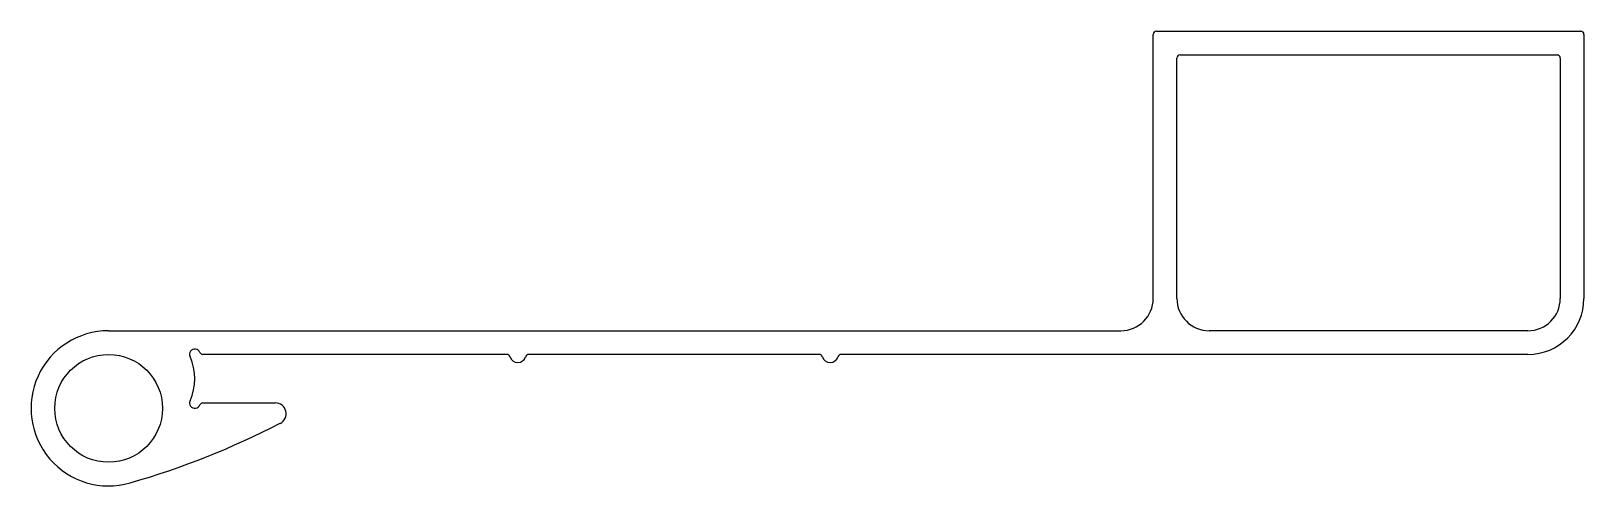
# Model space of a CAD drawing. Extents: x 2524 to 2668, y 1378 to 1420.
import ezdxf

# ---------------------------------------------------------------- set-up
doc = ezdxf.new("R2010")
doc.units = 0
doc.layers.get('0').update_dxf_attribs({"linetype": 'CONTINUOUS'})

msp = doc.modelspace()

# ---------------------------------------------------------------- linework, layer by layer
for p, q in [((2628.49, 1395.24), (2628.49, 1419.74)), ((2628.79, 1420.04), (2668.19, 1420.04)), ((2668.49, 1419.74), (2668.49, 1395.24)), ((2630.69, 1395.24), (2630.69, 1417.54)), ((2630.99, 1417.84), (2665.99, 1417.84)), ((2666.29, 1417.54), (2666.29, 1395.24)), ((2531.49, 1392.24), (2625.49, 1392.24)), ((2663.29, 1392.24), (2633.69, 1392.24)), ((2568.48, 1390.04), (2540.25, 1390.04)), ((2597.48, 1390.04), (2570.5, 1390.04)), ((2663.29, 1390.04), (2599.5, 1390.04)), ((2540.25, 1385.54), (2546.98, 1385.54))]:
    msp.add_line(p, q)
msp.add_circle((2531.49, 1385.04), 5)
for centre, radius, start, end in [((2628.79, 1419.74), 0.3, 90, 180), ((2668.19, 1419.74), 0.3, 0, 90), ((2630.99, 1417.54), 0.3, 90, 180), ((2665.99, 1417.54), 0.3, 0, 90), ((2625.49, 1395.24), 3, 270, 0), ((2633.69, 1395.24), 3, 180, 270), ((2663.29, 1395.24), 3, 270, 0), ((2663.29, 1395.24), 5.2, 270, 0), ((2531.49, 1385.04), 7.2, 90, 286.1276), ((2539.51, 1390.04), 0.5, 22.0243, 204.1477), ((2540.25, 1390.34), 0.3, 202.0243, 270), ((2534.49, 1387.79), 5, 335.8523, 24.1477), ((2568.48, 1389.74), 0.3, 16.6015, 90), ((2569.49, 1390.04), 0.75, 196.6015, 343.3985), ((2570.5, 1389.74), 0.3, 90, 163.3985), ((2597.48, 1389.74), 0.3, 16.6015, 90), ((2598.49, 1390.04), 0.75, 196.6015, 343.3985), ((2599.5, 1389.74), 0.3, 90, 163.3985), ((2539.51, 1385.54), 0.5, 155.8523, 337.9757), ((2540.25, 1385.24), 0.3, 90, 157.9757), ((2546.98, 1384.54), 1, 297.1025, 90), ((2511.7, 1453.48), 78.44, 286.1276, 297.1025)]:
    msp.add_arc(centre, radius, start, end)

doc.saveas('drawing.dxf')
